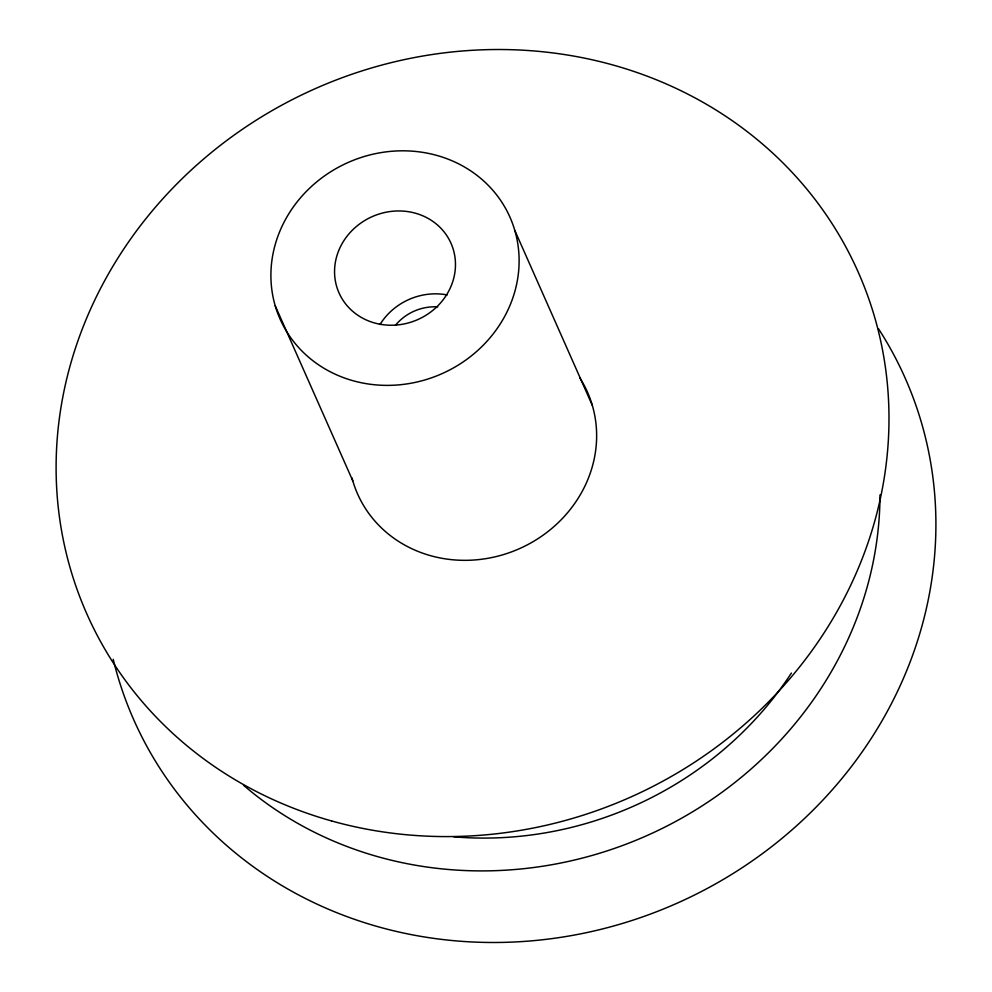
<?xml version="1.0" encoding="UTF-8"?>
<svg xmlns="http://www.w3.org/2000/svg" width="992" height="992" viewBox="0 0 992 992"><rect width="100%" height="100%" fill="white"/><g stroke="black" fill="none" stroke-linecap="round" stroke-linejoin="round"><path stroke-width="1.49" d="M514.798 230.417A125.724 115.556 -23.9 0 1 363.221 383.123A125.724 115.556 -23.9 0 1 306.999 190.749A125.724 115.556 -23.9 0 1 514.798 230.417L592.323 405.368M275.218 305.772L352.755 480.736M878.503 328.774A421.848 387.736 -23.9 0 1 672.588 905.175A421.848 387.736 -23.9 0 1 113.224 659.32M879.978 494.859A379.663 348.961 -23.9 0 1 650.64 833.925A379.663 348.961 -23.9 0 1 243.486 785.205M791.405 673.047A344.484 316.634 -23.9 0 1 453.704 836.802M579.836 377.915A125.724 115.556 -23.9 0 1 518.866 548.911A125.724 115.556 -23.9 0 1 351.949 477.834M395.51 325.227A47.368 43.536 -23.9 0 1 437.708 306.888M380.01 324.483A61.244 56.296 -23.9 0 1 447.218 294.934M331.638 820.967A421.848 387.736 -23.9 0 0 882.372 349.159A421.848 387.736 -23.9 0 0 203.608 159.03A421.848 387.736 -23.9 0 0 331.638 820.967M379.527 324.136A61.244 56.296 -23.9 0 0 453.369 249.736A61.244 56.296 -23.9 0 0 352.135 230.417A61.244 56.296 -23.9 0 0 379.527 324.136"/></g></svg>
